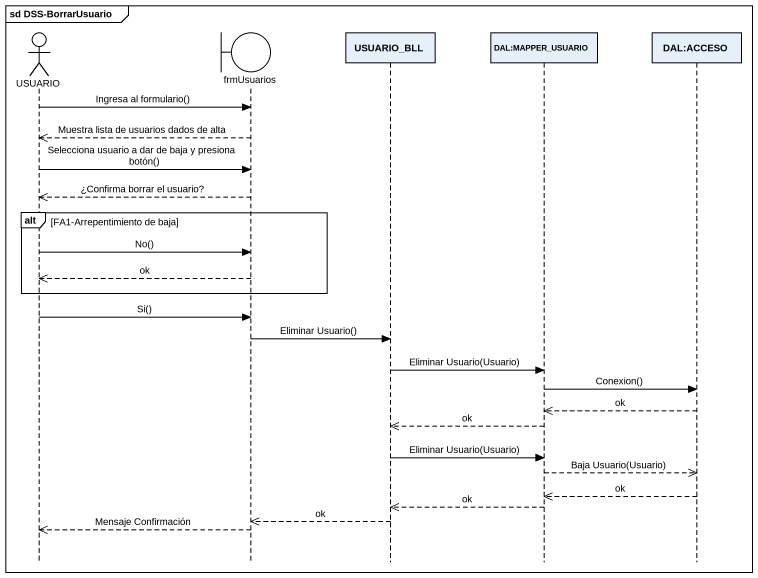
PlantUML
@startuml
mainframe sd DSS-BorrarUsuario
hide footbox
actor USUARIO
boundary frmUsuarios
participant USUARIO_BLL
participant "DAL:MAPPER_USUARIO" as DAL_MAPPER_USUARIO
participant "DAL:ACCESO" as DAL_ACCESO

USUARIO -> frmUsuarios : Ingresa al formulario()
frmUsuarios -->> USUARIO : Muestra lista de usuarios dados de alta
USUARIO -> frmUsuarios : Selecciona usuario a dar de baja y presiona botón()
frmUsuarios -->> USUARIO : ¿Confirma borrar el usuario?
alt FA1-Arrepentimiento de baja
  USUARIO -> frmUsuarios : No()
  frmUsuarios -->> USUARIO : ok
end
USUARIO -> frmUsuarios : Si()
frmUsuarios -> USUARIO_BLL : Eliminar Usuario()
USUARIO_BLL -> DAL_MAPPER_USUARIO : Eliminar Usuario(Usuario)
DAL_MAPPER_USUARIO -> DAL_ACCESO : Conexion()
DAL_ACCESO -->> DAL_MAPPER_USUARIO : ok
DAL_MAPPER_USUARIO -->> USUARIO_BLL : ok
USUARIO_BLL -> DAL_MAPPER_USUARIO : Eliminar Usuario(Usuario)
DAL_MAPPER_USUARIO -->> DAL_ACCESO : Baja Usuario(Usuario)
DAL_ACCESO -->> DAL_MAPPER_USUARIO : ok
DAL_MAPPER_USUARIO -->> USUARIO_BLL : ok
USUARIO_BLL -->> frmUsuarios : ok
frmUsuarios -->> USUARIO : Mensaje Confirmación
@enduml
